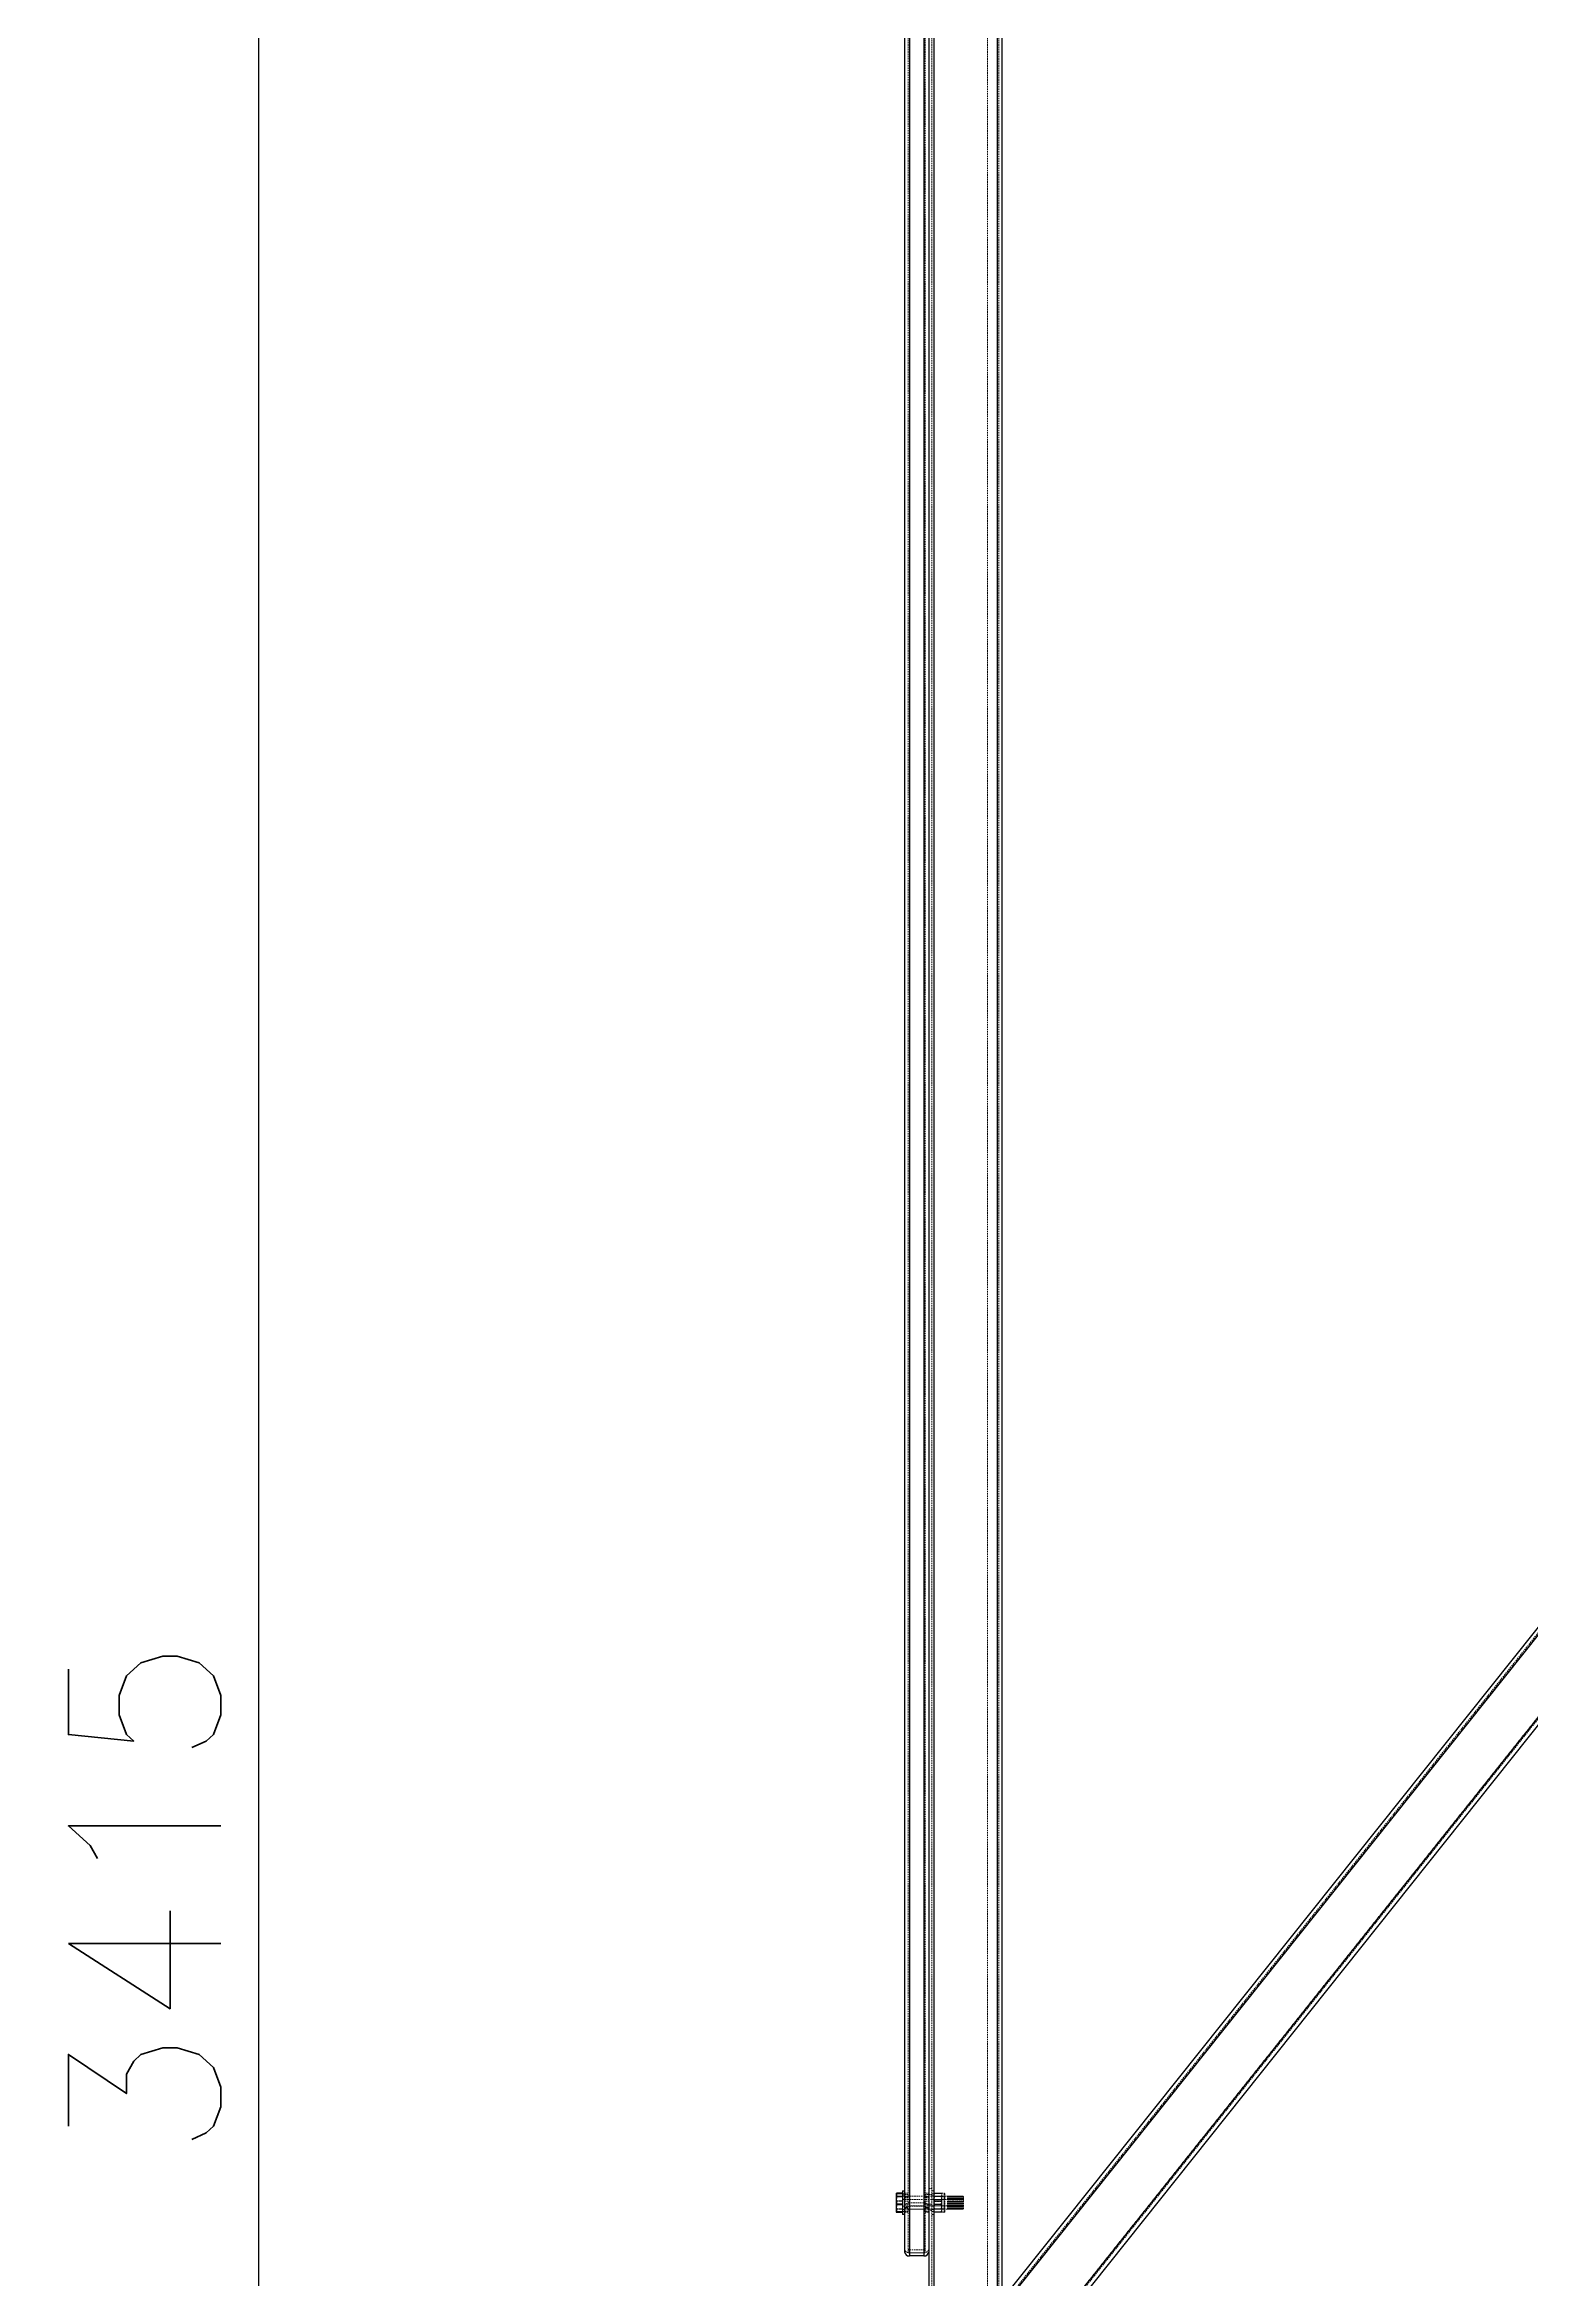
# Model space of a CAD drawing. Header units: millimetres. Extents: x -116399 to 112199, y -90759 to -31335.
# Drawn here: x 104342 to 105562, y -48678 to -46845 of the extents above; entities that cross this region are included whole.
import ezdxf

# ---------------------------------------------------------------- set-up
doc = ezdxf.new("R2010")
doc.units = ezdxf.units.MM
doc.linetypes.add('HIDDEN', pattern=[1.905, 1.27, -0.635])
doc.styles.add('Annotative', font='simplex.shx', dxfattribs={"height": 2.5})
doc.dimstyles.new('Annotative', dxfattribs={"dimscale": 0, "dimtxt": 2.5, "dimasz": 2.5, "dimexe": 1.25, "dimexo": 2, "dimtad": 1, "dimtxsty": 'Annotative', "dimblk": 'OBLIQUE', "dimcen": 2.5, "dimazin": 3, "dimtfac": 1, "dimtmove": 0, "dimatfit": 3, "dimfxl": 1})

# ---------------------------------------------------------------- blocks, each defined once
blk = doc.blocks.new('pannello sezione')
h = blk.add_hatch(color=4)
h.dxf.hatch_style = 1
h.paths.add_polyline_path([(1192, 0), (-1192, 0), (-1192, -30), (1192, -30)])
at = {"color": 4, "linetype": 'Continuous', "lineweight": 25}
for p, q in [((1192, 0), (-1192, 0)), ((-1192, 0), (-1192, -30)), ((1192, 0), (1192, -30)), ((1192, -30), (-1192, -30))]:
    blk.add_line(p, q, dxfattribs=at)
blk = doc.blocks.new('_Oblique')
at = {"color": 0, "linetype": 'ByBlock', "lineweight": -2}
blk.add_line((-0.5, -0.5), (0.5, 0.5), dxfattribs=at)
blk = doc.blocks.new('*D412')
at = {"color": 8, "lineweight": -2}
for p, q in [((104967.6, -46657.9), (104455.3, -46657.9)), ((104517.8, -50072.9), (104517.8, -46657.9)), ((104668.6, -50072.9), (104455.3, -50072.9))]:
    blk.add_line(p, q, dxfattribs=at)
at = {"layer": 'Defpoints', "color": 0}
for p in [(104517.8, -46657.9), (105067.6, -46657.9), (104768.6, -50072.9)]:
    blk.add_point(p, dxfattribs=at)
at = {"color": 8, "lineweight": -2, "xscale": 125, "yscale": 125, "zscale": 125}
for p, rotation in [((104517.8, -46657.9), 90), ((104517.8, -50072.9), 270)]:
    blk.add_blockref('_Oblique', p, dxfattribs=dict(at, rotation=rotation))
at = {"insert": (104424, -48365.4), "char_height": 125, "attachment_point": 5, "rotation": 90, "style": 'Annotative'}
blk.add_mtext('3415', dxfattribs=at)
blk = doc.blocks.new('*D405')
at = {"color": 8, "lineweight": -2}
for p, q in [((105058.4, -46427.8), (105131.2, -46271.6)), ((105123.3, -46288.6), (106392.1, -46880.2)), ((106327.2, -47019.4), (106400, -46863.2))]:
    blk.add_line(p, q, dxfattribs=at)
at = {"layer": 'Defpoints', "color": 0}
for p in [(105045.7, -46454.9), (106392.1, -46880.2), (106314.5, -47046.6)]:
    blk.add_point(p, dxfattribs=at)
at = {"color": 8, "lineweight": -2, "xscale": 37.5, "yscale": 37.5, "zscale": 37.5}
for p, rotation in [((105123.3, -46288.6), 154.9996608847016), ((106392.1, -46880.2), 334.9996608847017)]:
    blk.add_blockref('_Oblique', p, dxfattribs=dict(at, rotation=rotation))
at = {"insert": (105769.6, -46558.9), "char_height": 37.5, "attachment_point": 5, "rotation": 334.9997, "style": 'Annotative'}
blk.add_mtext('1400', dxfattribs=at)
blk = doc.blocks.new('*D402')
at = {"color": 8, "lineweight": -2}
for p, q in [((104631.9, -46195.6), (104769.4, -45900.7)), ((106922.2, -46925.2), (104761.5, -45917.7)), ((106792.6, -47203.1), (106930.1, -46908.2))]:
    blk.add_line(p, q, dxfattribs=at)
at = {"layer": 'Defpoints', "color": 0}
for p in [(104761.5, -45917.7), (104619.3, -46222.8), (106779.9, -47230.3)]:
    blk.add_point(p, dxfattribs=at)
at = {"color": 8, "lineweight": -2, "xscale": 37.5, "yscale": 37.5, "zscale": 37.5}
for p, rotation in [((104761.5, -45917.7), 154.9996608846983), ((106922.2, -46925.2), 334.9996608846983)]:
    blk.add_blockref('_Oblique', p, dxfattribs=dict(at, rotation=rotation))
at = {"insert": (105853.7, -46396), "char_height": 37.5, "attachment_point": 5, "rotation": 334.9997, "style": 'Annotative'}
blk.add_mtext('2384', dxfattribs=at)

msp = doc.modelspace()

# ---------------------------------------------------------------- linework, layer by layer
at = {"color": 7, "linetype": 'HIDDEN', "lineweight": 18}
for p, q in [((105070.124, -46657.919), (105070.124, -50072.919)), ((105071.624, -46657.919), (105071.624, -50072.919)), ((105071.624, -46657.919), (105071.624, -50072.919)), ((105071.624, -46657.919), (105071.624, -50072.919)), ((105115.624, -46657.919), (105115.624, -50072.919)), ((105123.624, -46657.919), (105123.624, -50072.919)), ((105123.624, -46657.919), (105123.624, -50072.919)), ((105123.624, -46657.919), (105123.624, -50072.919)), ((105123.624, -46657.919), (105123.624, -50072.919)), ((105123.624, -46657.919), (105123.624, -50072.919)), ((105123.624, -46657.919), (105123.624, -50072.919)), ((105123.624, -46657.919), (105123.624, -50072.919)), ((105125.124, -46657.919), (105125.124, -50072.919)), ((105051.624, -46766.988), (105051.624, -48618.493)), ((105051.624, -46767.003), (105051.624, -48615.806)), ((105051.624, -46769.452), (105051.624, -48618.255)), ((105063.624, -46766.988), (105063.624, -48618.493)), ((105063.624, -46767.003), (105063.624, -48615.806)), ((105063.624, -46769.452), (105063.624, -48618.255)), ((105050.624, -46804.507), (105050.624, -48656.011)), ((105051.624, -46805.322), (105051.624, -48656.827)), ((105051.624, -46805.322), (105051.624, -48620.94)), ((105051.624, -46805.365), (105051.624, -48654.168)), ((105051.624, -46807.814), (105051.624, -48656.617)), ((105063.624, -46805.322), (105063.624, -48656.827)), ((105063.624, -46805.322), (105063.624, -48620.94)), ((105063.624, -46805.365), (105063.624, -48654.168)), ((105063.624, -46807.814), (105063.624, -48656.617)), ((105064.624, -46804.507), (105064.624, -48656.011)), ((106359.979, -47154.122), (105076.624, -48763.969)), ((106360.911, -47154.557), (105076.624, -48765.573)), ((106360.911, -47154.557), (105076.624, -48765.573)), ((106360.911, -47154.557), (105076.624, -48765.573)), ((106400.061, -47172.825), (105098.461, -48805.558)), ((106400.061, -47172.825), (105098.461, -48805.558)), ((106400.061, -47172.825), (105098.461, -48805.558)), ((106400.993, -47173.26), (105099.242, -48806.181)), ((105067.624, -48603.919), (105070.124, -48603.919)), ((105070.124, -48605.757), (105071.724, -48605.757)), ((105071.724, -48605.757), (105071.724, -48608.397)), ((105041.224, -48607.761), (105040.724, -48607.758)), ((105040.724, -48610.436), (105041.224, -48607.948)), ((105041.224, -48610.4), (105040.724, -48610.397)), ((105040.724, -48613.076), (105041.224, -48610.588)), ((105040.724, -48611.577), (105041.224, -48614.062)), ((105041.224, -48614.078), (105040.724, -48611.59)), ((105041.224, -48616.718), (105040.724, -48614.229)), ((105041.224, -48614.436), (105040.724, -48616.925)), ((105040.724, -48616.937), (105041.224, -48614.452)), ((105040.724, -48619.577), (105041.224, -48617.091)), ((105040.724, -48618.078), (105041.224, -48620.566)), ((105041.224, -48620.574), (105040.724, -48618.089)), ((105041.224, -48623.214), (105040.724, -48620.729)), ((105041.224, -48620.753), (105040.724, -48620.756)), ((105040.724, -48620.758), (105041.224, -48620.761)), ((105041.224, -48607.761), (105046.024, -48607.761)), ((105046.024, -48607.948), (105041.224, -48607.948)), ((105041.224, -48610.4), (105046.024, -48610.4)), ((105046.024, -48610.588), (105041.224, -48610.588)), ((105041.224, -48614.436), (105041.224, -48614.062)), ((105046.024, -48614.062), (105041.224, -48614.062)), ((105041.224, -48614.078), (105046.024, -48614.078)), ((105041.224, -48614.436), (105046.024, -48614.436)), ((105046.024, -48614.452), (105041.224, -48614.452)), ((105041.224, -48616.718), (105046.024, -48616.718)), ((105046.024, -48617.091), (105041.224, -48617.091)), ((105046.024, -48620.566), (105041.224, -48620.566)), ((105041.224, -48620.753), (105041.224, -48620.566)), ((105041.224, -48620.574), (105046.024, -48620.574)), ((105041.224, -48620.753), (105046.024, -48620.753)), ((105046.024, -48620.761), (105041.224, -48620.761)), ((105041.224, -48623.214), (105046.024, -48623.214)), ((105046.024, -48610.057), (105047.624, -48610.057)), ((105046.024, -48610.257), (105082.824, -48610.257)), ((105046.024, -48612.697), (105047.624, -48612.697)), ((105046.024, -48612.897), (105082.824, -48612.897)), ((105082.824, -48618.257), (105046.024, -48618.257)), ((105047.624, -48618.457), (105046.024, -48618.457)), ((105082.824, -48620.897), (105046.024, -48620.897)), ((105047.624, -48621.097), (105046.024, -48621.097)), ((105047.624, -48622.757), (105046.024, -48622.757)), ((105047.624, -48607.813), (105050.624, -48607.813)), ((105050.624, -48608.732), (105047.624, -48608.732)), ((105047.624, -48610.45), (105050.624, -48610.45)), ((105047.624, -48611.372), (105050.624, -48611.372)), ((105047.624, -48611.62), (105050.624, -48611.62)), ((105047.624, -48614.265), (105050.624, -48614.265)), ((105047.624, -48616.894), (105050.624, -48616.894)), ((105050.624, -48619.528), (105047.624, -48619.528)), ((105047.624, -48619.783), (105050.624, -48619.783)), ((105050.624, -48620.701), (105047.624, -48620.701)), ((105047.624, -48622.421), (105050.624, -48622.421)), ((105050.624, -48623.343), (105047.624, -48623.343)), ((105063.624, -48615.806), (105051.624, -48615.806)), ((105063.624, -48618.255), (105051.624, -48618.255)), ((105051.624, -48618.493), (105063.624, -48618.493)), ((105051.624, -48620.94), (105063.624, -48620.94)), ((105064.624, -48607.813), (105067.624, -48607.813)), ((105067.624, -48608.732), (105064.624, -48608.732)), ((105064.624, -48610.45), (105067.624, -48610.45)), ((105064.624, -48611.372), (105067.624, -48611.372)), ((105064.624, -48611.62), (105067.624, -48611.62)), ((105064.624, -48614.265), (105067.624, -48614.265)), ((105064.624, -48616.894), (105067.624, -48616.894)), ((105067.624, -48619.528), (105064.624, -48619.528)), ((105064.624, -48619.783), (105067.624, -48619.783)), ((105067.624, -48620.701), (105064.624, -48620.701)), ((105064.624, -48622.421), (105067.624, -48622.421)), ((105067.624, -48623.343), (105064.624, -48623.343)), ((105067.624, -48608.919), (105070.124, -48608.919)), ((105067.624, -48608.919), (105070.124, -48608.919)), ((105070.124, -48616.919), (105067.624, -48616.919)), ((105067.624, -48616.919), (105070.124, -48616.919)), ((105070.124, -48621.919), (105067.624, -48621.919)), ((105070.124, -48608.397), (105071.724, -48608.397)), ((105070.124, -48610.057), (105071.724, -48610.057)), ((105070.124, -48612.697), (105071.724, -48612.697)), ((105071.724, -48618.457), (105070.124, -48618.457)), ((105071.724, -48621.097), (105070.124, -48621.097)), ((105071.724, -48622.757), (105070.124, -48622.757)), ((105071.724, -48607.768), (105071.73, -48607.757)), ((105071.724, -48608.397), (105071.724, -48625.397)), ((105071.724, -48610.257), (105080.624, -48610.257)), ((105071.724, -48610.408), (105071.73, -48610.397)), ((105071.724, -48612.897), (105080.624, -48612.897)), ((105080.624, -48618.257), (105071.724, -48618.257)), ((105071.73, -48620.757), (105071.724, -48620.746)), ((105080.624, -48620.897), (105071.724, -48620.897)), ((105071.73, -48623.397), (105071.724, -48623.386)), ((105072.243, -48607.96), (105072.243, -48607.753)), ((105077.704, -48607.753), (105072.243, -48607.753)), ((105072.243, -48607.761), (105072.243, -48607.968)), ((105072.243, -48607.761), (105077.704, -48607.761)), ((105072.243, -48607.96), (105077.704, -48607.96)), ((105077.704, -48607.968), (105072.243, -48607.968)), ((105072.243, -48610.599), (105072.243, -48610.393)), ((105077.704, -48610.393), (105072.243, -48610.393)), ((105072.243, -48610.4), (105072.243, -48610.607)), ((105072.243, -48610.4), (105077.704, -48610.4)), ((105072.243, -48610.599), (105077.704, -48610.599)), ((105077.704, -48610.607), (105072.243, -48610.607)), ((105072.243, -48614.456), (105072.243, -48614.043)), ((105077.704, -48614.043), (105072.243, -48614.043)), ((105072.243, -48614.058), (105077.704, -48614.058)), ((105072.243, -48614.456), (105077.704, -48614.456)), ((105077.704, -48614.471), (105072.243, -48614.471)), ((105072.243, -48617.096), (105072.243, -48616.682)), ((105077.704, -48616.682), (105072.243, -48616.682)), ((105072.243, -48616.698), (105077.704, -48616.698)), ((105072.243, -48617.096), (105077.704, -48617.096)), ((105077.704, -48617.111), (105072.243, -48617.111)), ((105072.243, -48620.753), (105072.243, -48620.546)), ((105077.704, -48620.546), (105072.243, -48620.546)), ((105072.243, -48620.554), (105072.243, -48620.761)), ((105072.243, -48620.554), (105077.704, -48620.554)), ((105072.243, -48620.753), (105077.704, -48620.753)), ((105077.704, -48620.761), (105072.243, -48620.761)), ((105072.243, -48623.393), (105072.243, -48623.186)), ((105077.704, -48623.186), (105072.243, -48623.186)), ((105072.243, -48623.194), (105072.243, -48623.4)), ((105072.243, -48623.194), (105077.704, -48623.194)), ((105072.243, -48623.393), (105077.704, -48623.393)), ((105077.704, -48623.4), (105072.243, -48623.4)), ((105077.704, -48607.96), (105077.704, -48607.753)), ((105077.704, -48610.599), (105077.704, -48610.393)), ((105077.704, -48614.456), (105077.704, -48614.043)), ((105077.704, -48617.096), (105077.704, -48616.682)), ((105077.704, -48620.753), (105077.704, -48620.546)), ((105077.704, -48620.761), (105077.857, -48620.76)), ((105077.704, -48623.393), (105077.704, -48623.186)), ((105077.704, -48623.4), (105077.857, -48623.399)), ((105078.217, -48607.757), (105078.224, -48607.768)), ((105078.217, -48610.397), (105078.224, -48610.408)), ((105078.224, -48620.746), (105078.217, -48620.757)), ((105078.224, -48623.386), (105078.217, -48623.397)), ((105078.224, -48610.408), (105078.224, -48607.768)), ((105078.224, -48607.768), (105080.224, -48607.768)), ((105078.224, -48623.386), (105078.224, -48610.408)), ((105078.224, -48610.408), (105080.224, -48610.408)), ((105080.224, -48620.746), (105078.224, -48620.746)), ((105080.224, -48623.386), (105078.224, -48623.386)), ((105080.224, -48620.746), (105080.224, -48607.768)), ((105080.224, -48623.386), (105080.224, -48610.408)), ((105080.624, -48610.257), (105080.724, -48610.157)), ((105080.624, -48612.897), (105080.624, -48610.257)), ((105080.624, -48612.897), (105080.724, -48612.797)), ((105080.624, -48620.897), (105080.624, -48612.897)), ((105080.724, -48618.357), (105080.624, -48618.257)), ((105080.724, -48620.997), (105080.624, -48620.897)), ((105080.724, -48610.908), (105080.724, -48608.268)), ((105080.724, -48622.886), (105080.724, -48610.908)), ((105082.824, -48612.897), (105082.824, -48610.257)), ((105082.824, -48610.457), (105083.024, -48610.457)), ((105082.824, -48620.897), (105082.824, -48612.897)), ((105082.824, -48613.097), (105083.024, -48613.097)), ((105083.024, -48618.057), (105082.824, -48618.057)), ((105083.024, -48620.697), (105082.824, -48620.697)), ((105083.024, -48612.897), (105083.024, -48610.257)), ((105083.024, -48610.257), (105083.824, -48610.257)), ((105083.024, -48620.897), (105083.024, -48612.897)), ((105083.024, -48612.897), (105083.824, -48612.897)), ((105083.824, -48618.257), (105083.024, -48618.257)), ((105083.824, -48620.897), (105083.024, -48620.897)), ((105083.824, -48612.897), (105083.824, -48610.257)), ((105083.824, -48610.457), (105084.024, -48610.457)), ((105083.824, -48620.897), (105083.824, -48612.897)), ((105083.824, -48613.097), (105084.024, -48613.097)), ((105084.024, -48618.057), (105083.824, -48618.057)), ((105084.024, -48620.697), (105083.824, -48620.697)), ((105084.024, -48612.897), (105084.024, -48610.257)), ((105084.024, -48610.257), (105084.824, -48610.257)), ((105084.024, -48620.897), (105084.024, -48612.897)), ((105084.024, -48612.897), (105084.824, -48612.897)), ((105084.824, -48618.257), (105084.024, -48618.257)), ((105084.824, -48620.897), (105084.024, -48620.897)), ((105084.824, -48612.897), (105084.824, -48610.257)), ((105084.824, -48610.457), (105085.024, -48610.457)), ((105084.824, -48620.897), (105084.824, -48612.897)), ((105084.824, -48613.097), (105085.024, -48613.097)), ((105085.024, -48618.057), (105084.824, -48618.057)), ((105085.024, -48620.697), (105084.824, -48620.697)), ((105085.024, -48612.897), (105085.024, -48610.257)), ((105085.024, -48610.257), (105085.824, -48610.257)), ((105085.024, -48620.897), (105085.024, -48612.897)), ((105085.024, -48612.897), (105085.824, -48612.897)), ((105085.824, -48618.257), (105085.024, -48618.257)), ((105085.824, -48620.897), (105085.024, -48620.897)), ((105085.824, -48612.897), (105085.824, -48610.257)), ((105085.824, -48610.457), (105086.024, -48610.457)), ((105085.824, -48620.897), (105085.824, -48612.897)), ((105085.824, -48613.097), (105086.024, -48613.097)), ((105086.024, -48618.057), (105085.824, -48618.057)), ((105086.024, -48620.697), (105085.824, -48620.697)), ((105086.024, -48612.897), (105086.024, -48610.257)), ((105086.024, -48610.257), (105086.824, -48610.257)), ((105086.024, -48620.897), (105086.024, -48612.897)), ((105086.024, -48612.897), (105086.824, -48612.897)), ((105086.824, -48618.257), (105086.024, -48618.257)), ((105086.824, -48620.897), (105086.024, -48620.897)), ((105086.824, -48612.897), (105086.824, -48610.257)), ((105086.824, -48610.457), (105087.024, -48610.457)), ((105086.824, -48620.897), (105086.824, -48612.897)), ((105086.824, -48613.097), (105087.024, -48613.097)), ((105087.024, -48618.057), (105086.824, -48618.057)), ((105087.024, -48620.697), (105086.824, -48620.697)), ((105087.024, -48612.897), (105087.024, -48610.257)), ((105087.024, -48610.257), (105087.824, -48610.257)), ((105087.024, -48620.897), (105087.024, -48612.897)), ((105087.024, -48612.897), (105087.824, -48612.897)), ((105087.824, -48618.257), (105087.024, -48618.257)), ((105087.824, -48620.897), (105087.024, -48620.897)), ((105087.824, -48612.897), (105087.824, -48610.257)), ((105087.824, -48610.457), (105088.024, -48610.457)), ((105087.824, -48620.897), (105087.824, -48612.897)), ((105087.824, -48613.097), (105088.024, -48613.097)), ((105088.024, -48618.057), (105087.824, -48618.057)), ((105088.024, -48620.697), (105087.824, -48620.697)), ((105088.024, -48612.897), (105088.024, -48610.257)), ((105088.024, -48610.257), (105088.824, -48610.257)), ((105088.024, -48620.897), (105088.024, -48612.897)), ((105088.024, -48612.897), (105088.824, -48612.897)), ((105088.824, -48618.257), (105088.024, -48618.257)), ((105088.824, -48620.897), (105088.024, -48620.897)), ((105088.824, -48612.897), (105088.824, -48610.257)), ((105088.824, -48610.457), (105089.024, -48610.457)), ((105088.824, -48620.897), (105088.824, -48612.897)), ((105088.824, -48613.097), (105089.024, -48613.097)), ((105089.024, -48618.057), (105088.824, -48618.057)), ((105089.024, -48620.697), (105088.824, -48620.697)), ((105089.024, -48612.897), (105089.024, -48610.257)), ((105089.024, -48610.257), (105089.824, -48610.257)), ((105089.024, -48620.897), (105089.024, -48612.897)), ((105089.024, -48612.897), (105089.824, -48612.897)), ((105089.824, -48618.257), (105089.024, -48618.257)), ((105089.824, -48620.897), (105089.024, -48620.897)), ((105089.824, -48612.897), (105089.824, -48610.257)), ((105089.824, -48610.457), (105090.024, -48610.457)), ((105089.824, -48620.897), (105089.824, -48612.897)), ((105089.824, -48613.097), (105090.024, -48613.097)), ((105090.024, -48618.057), (105089.824, -48618.057)), ((105090.024, -48620.697), (105089.824, -48620.697)), ((105090.024, -48612.897), (105090.024, -48610.257)), ((105090.024, -48610.257), (105090.824, -48610.257)), ((105090.024, -48620.897), (105090.024, -48612.897)), ((105090.024, -48612.897), (105090.824, -48612.897)), ((105090.824, -48618.257), (105090.024, -48618.257)), ((105090.824, -48620.897), (105090.024, -48620.897)), ((105090.824, -48612.897), (105090.824, -48610.257)), ((105090.824, -48610.457), (105091.024, -48610.457)), ((105090.824, -48620.897), (105090.824, -48612.897)), ((105090.824, -48613.097), (105091.024, -48613.097)), ((105091.024, -48618.057), (105090.824, -48618.057)), ((105091.024, -48620.697), (105090.824, -48620.697)), ((105091.024, -48612.897), (105091.024, -48610.257)), ((105091.024, -48610.257), (105091.824, -48610.257)), ((105091.024, -48620.897), (105091.024, -48612.897)), ((105091.024, -48612.897), (105091.824, -48612.897)), ((105091.824, -48618.257), (105091.024, -48618.257)), ((105091.824, -48620.897), (105091.024, -48620.897)), ((105091.824, -48612.897), (105091.824, -48610.257)), ((105091.824, -48610.457), (105092.024, -48610.457)), ((105091.824, -48620.897), (105091.824, -48612.897)), ((105091.824, -48613.097), (105092.024, -48613.097)), ((105092.024, -48618.057), (105091.824, -48618.057)), ((105092.024, -48620.697), (105091.824, -48620.697)), ((105092.024, -48612.897), (105092.024, -48610.257)), ((105092.024, -48610.257), (105092.824, -48610.257)), ((105092.024, -48620.897), (105092.024, -48612.897)), ((105092.024, -48612.897), (105092.824, -48612.897)), ((105092.824, -48618.257), (105092.024, -48618.257)), ((105092.824, -48620.897), (105092.024, -48620.897)), ((105092.824, -48612.897), (105092.824, -48610.257)), ((105092.824, -48610.457), (105093.024, -48610.457)), ((105092.824, -48620.897), (105092.824, -48612.897)), ((105092.824, -48613.097), (105093.024, -48613.097)), ((105093.024, -48618.057), (105092.824, -48618.057)), ((105093.024, -48620.697), (105092.824, -48620.697)), ((105093.024, -48612.897), (105093.024, -48610.257)), ((105093.024, -48610.257), (105093.824, -48610.257)), ((105093.024, -48620.897), (105093.024, -48612.897)), ((105093.024, -48612.897), (105093.824, -48612.897)), ((105093.824, -48618.257), (105093.024, -48618.257)), ((105093.824, -48620.897), (105093.024, -48620.897)), ((105093.824, -48612.897), (105093.824, -48610.257)), ((105093.824, -48610.457), (105094.024, -48610.457)), ((105093.824, -48620.897), (105093.824, -48612.897)), ((105093.824, -48613.097), (105094.024, -48613.097)), ((105094.024, -48618.057), (105093.824, -48618.057)), ((105094.024, -48620.697), (105093.824, -48620.697)), ((105094.024, -48612.897), (105094.024, -48610.257)), ((105094.024, -48610.257), (105094.824, -48610.257)), ((105094.024, -48620.897), (105094.024, -48612.897)), ((105094.024, -48612.897), (105094.824, -48612.897)), ((105094.824, -48618.257), (105094.024, -48618.257)), ((105094.824, -48620.897), (105094.024, -48620.897)), ((105094.824, -48612.897), (105094.824, -48610.257)), ((105094.824, -48610.457), (105095.024, -48610.457)), ((105094.824, -48620.897), (105094.824, -48612.897)), ((105094.824, -48613.097), (105095.024, -48613.097)), ((105095.024, -48618.057), (105094.824, -48618.057)), ((105095.024, -48620.697), (105094.824, -48620.697)), ((105095.024, -48612.897), (105095.024, -48610.257)), ((105095.024, -48610.257), (105095.824, -48610.257)), ((105095.024, -48620.897), (105095.024, -48612.897)), ((105095.024, -48612.897), (105095.824, -48612.897)), ((105095.824, -48618.257), (105095.024, -48618.257)), ((105095.824, -48620.897), (105095.024, -48620.897)), ((105095.824, -48612.897), (105095.824, -48610.257)), ((105095.824, -48610.457), (105096.024, -48610.457)), ((105095.824, -48620.897), (105095.824, -48612.897)), ((105095.824, -48613.097), (105096.024, -48613.097)), ((105096.024, -48618.057), (105095.824, -48618.057)), ((105096.024, -48620.697), (105095.824, -48620.697)), ((105096.024, -48613.097), (105096.024, -48610.457)), ((105096.024, -48620.697), (105096.024, -48613.097)), ((105071.724, -48625.397), (105070.124, -48625.397)), ((105051.624, -48654.168), (105063.624, -48654.168)), ((105051.624, -48656.617), (105063.624, -48656.617)), ((105063.624, -48656.827), (105051.624, -48656.827))]:
    msp.add_line(p, q, dxfattribs=at)
at = {"color": 7, "linetype": 'Continuous', "lineweight": 25}
for p, q in [((105071.624, -46657.919), (105071.624, -50072.919)), ((105123.624, -46657.919), (105123.624, -50072.919)), ((105127.624, -46657.919), (105127.624, -50072.919)), ((105047.624, -46804.507), (105047.624, -48656.011)), ((105051.624, -46807.769), (105051.624, -48659.274)), ((105063.624, -46807.769), (105063.624, -48659.274)), ((105067.624, -46815.222), (105067.624, -50072.919)), ((106357.183, -47152.817), (105125.709, -48697.584)), ((106403.789, -47174.565), (105127.694, -48775.304)), ((106335.635, -47186.264), (105125.867, -48703.801)), ((106375.504, -47203.63), (105127.536, -48769.086)), ((105046.024, -48605.757), (105047.624, -48605.757)), ((105046.024, -48605.757), (105046.024, -48608.397)), ((105040.724, -48607.756), (105041.224, -48607.753)), ((105040.724, -48607.756), (105040.724, -48610.425)), ((105041.224, -48607.94), (105040.724, -48610.425)), ((105040.724, -48610.396), (105041.224, -48610.393)), ((105040.724, -48610.396), (105040.724, -48613.065)), ((105041.224, -48610.58), (105040.724, -48613.065)), ((105040.724, -48613.065), (105040.724, -48614.217)), ((105040.724, -48614.217), (105041.224, -48616.702)), ((105040.724, -48614.217), (105040.724, -48619.564)), ((105041.224, -48617.076), (105040.724, -48619.564)), ((105040.724, -48619.564), (105040.724, -48620.717)), ((105040.724, -48620.717), (105041.224, -48623.206)), ((105040.724, -48620.717), (105040.724, -48623.396)), ((105041.224, -48623.393), (105040.724, -48623.396)), ((105040.724, -48623.396), (105040.724, -48623.397)), ((105040.724, -48623.397), (105041.224, -48623.4)), ((105041.224, -48607.94), (105041.224, -48607.753)), ((105046.024, -48607.753), (105041.224, -48607.753)), ((105041.224, -48607.94), (105046.024, -48607.94)), ((105041.224, -48610.58), (105041.224, -48610.393)), ((105046.024, -48610.393), (105041.224, -48610.393)), ((105041.224, -48610.58), (105046.024, -48610.58)), ((105041.224, -48617.076), (105041.224, -48616.702)), ((105046.024, -48616.702), (105041.224, -48616.702)), ((105041.224, -48617.076), (105046.024, -48617.076)), ((105046.024, -48623.206), (105041.224, -48623.206)), ((105041.224, -48623.393), (105041.224, -48623.206)), ((105041.224, -48623.393), (105046.024, -48623.393)), ((105046.024, -48623.4), (105041.224, -48623.4)), ((105046.024, -48608.397), (105047.624, -48608.397)), ((105046.024, -48608.397), (105046.024, -48625.397)), ((105047.624, -48625.397), (105046.024, -48625.397)), ((105063.624, -48659.274), (105051.624, -48659.274))]:
    msp.add_line(p, q, dxfattribs=at)
at = {"color": 7, "linetype": 'HIDDEN', "lineweight": 18, "flags": 128}
for points in [[(105072.243, -48607.761), (105071.73, -48607.757), (105072.243, -48607.753)], [(105072.243, -48610.4), (105071.73, -48610.397), (105072.243, -48610.393)], [(105072.243, -48620.753), (105071.73, -48620.757), (105072.243, -48620.761)], [(105072.243, -48623.393), (105071.73, -48623.397), (105072.243, -48623.4)], [(105077.704, -48607.753), (105078.217, -48607.757), (105077.704, -48607.761)], [(105077.704, -48610.393), (105078.217, -48610.397), (105077.704, -48610.4)], [(105078.207, -48620.757), (105078.217, -48620.757), (105077.704, -48620.753)], [(105078.207, -48623.397), (105078.217, -48623.397), (105077.704, -48623.393)]]:
    msp.add_lwpolyline(points, dxfattribs=at)
at = {"color": 7, "linetype": 'HIDDEN', "lineweight": 18}
for centre, radius, start, end in [((105051.29, -48619.48), 3.689, 84.808458, 173.635094), ((105051.289, -48622.166), 3.688, 84.792094, 173.6103), ((105051.54, -48619.173), 0.922, 84.808458, 173.635094), ((105051.54, -48621.858), 0.922, 84.792094, 173.6103), ((105063.958, -48619.48), 3.689, 6.364906, 95.191542), ((105063.707, -48619.173), 0.922, 6.364906, 95.191542), ((105063.958, -48622.166), 3.688, 6.3897, 95.207906), ((105063.707, -48621.858), 0.922, 6.3897, 95.207906), ((105081.092, -48611.001), 9.357, 161.031674, 198.968326), ((105081.114, -48611.013), 9.379, 161.053989, 198.946011), ((105081.092, -48613.641), 9.357, 161.031513, 198.968487), ((105081.114, -48613.653), 9.379, 161.054149, 198.945851), ((105081.114, -48617.501), 9.379, 161.053989, 198.946011), ((105081.092, -48617.513), 9.357, 161.031674, 198.968326), ((105081.114, -48620.141), 9.379, 161.054149, 198.945851), ((105081.092, -48620.153), 9.357, 161.031513, 198.968487), ((105068.855, -48611.001), 9.357, 341.031674, 18.968326), ((105068.855, -48613.641), 9.357, 341.031513, 18.968487), ((105068.833, -48617.501), 9.379, 341.053989, 18.946011), ((105068.833, -48620.141), 9.379, 341.054149, 18.945851), ((105080.224, -48608.268), 0.5, 0, 90), ((105080.224, -48610.908), 0.5, 0, 90), ((105080.224, -48620.246), 0.5, 270, 360), ((105080.224, -48622.886), 0.5, 270, 360), ((105051.29, -48652.943), 3.689, 186.364906, 275.191542), ((105051.54, -48653.25), 0.922, 186.364906, 275.191542), ((105051.54, -48655.909), 0.922, 186.3897, 275.207906), ((105063.958, -48652.943), 3.689, 264.808458, 353.635094), ((105063.707, -48653.25), 0.922, 264.808458, 353.635094), ((105063.707, -48655.909), 0.922, 264.792094, 353.6103)]:
    msp.add_arc(centre, radius, start, end, dxfattribs=at)
at = {"color": 7, "linetype": 'Continuous', "lineweight": 25}
for centre, start, end in [((105051.289, -48655.601), 186.3897, 275.207906), ((105063.958, -48655.601), 264.792094, 353.6103)]:
    msp.add_arc(centre, 3.688, start, end, dxfattribs=at)

# ---------------------------------------------------------------- block references
at = {"rotation": 334.9996608847015}
msp.add_blockref('pannello sezione', (105699.571, -46726.546), dxfattribs=at)

# ---------------------------------------------------------------- dimensions: what is measured, and where the dimension line sits
for base, p1, p2, angle, picture, middle in [((104761.523, -45917.687), (106779.886, -47230.314), (104619.255, -46222.779), 334.999661, '*D402', (105853.726, -46395.965)), ((104517.756, -46657.919), (104768.648, -50072.919), (105067.624, -46657.919), 90, '*D412', (104424.006, -48365.419))]:
    dim = msp.add_linear_dim(base=base, p1=p1, p2=p2, angle=angle, dimstyle='Annotative', override={"dimscale": 0, "dimtix": 0, "dimtofl": 1, "dimtmove": 0, "dimatfit": 3})
    dim.commit()
    dim.dimension.update_dxf_attribs({"geometry": picture, "text_midpoint": middle})
dim = msp.add_aligned_dim(p1=(105045.702, -46454.941), p2=(106314.53, -47046.614), distance=183.576, dimstyle='Annotative', override={"dimscale": 0, "dimtix": 0, "dimtofl": 1, "dimtmove": 0, "dimatfit": 3})
dim.commit()
dim.dimension.update_dxf_attribs({"geometry": '*D405', "text_midpoint": (105769.586, -46558.912)})

doc.saveas('drawing.dxf')
